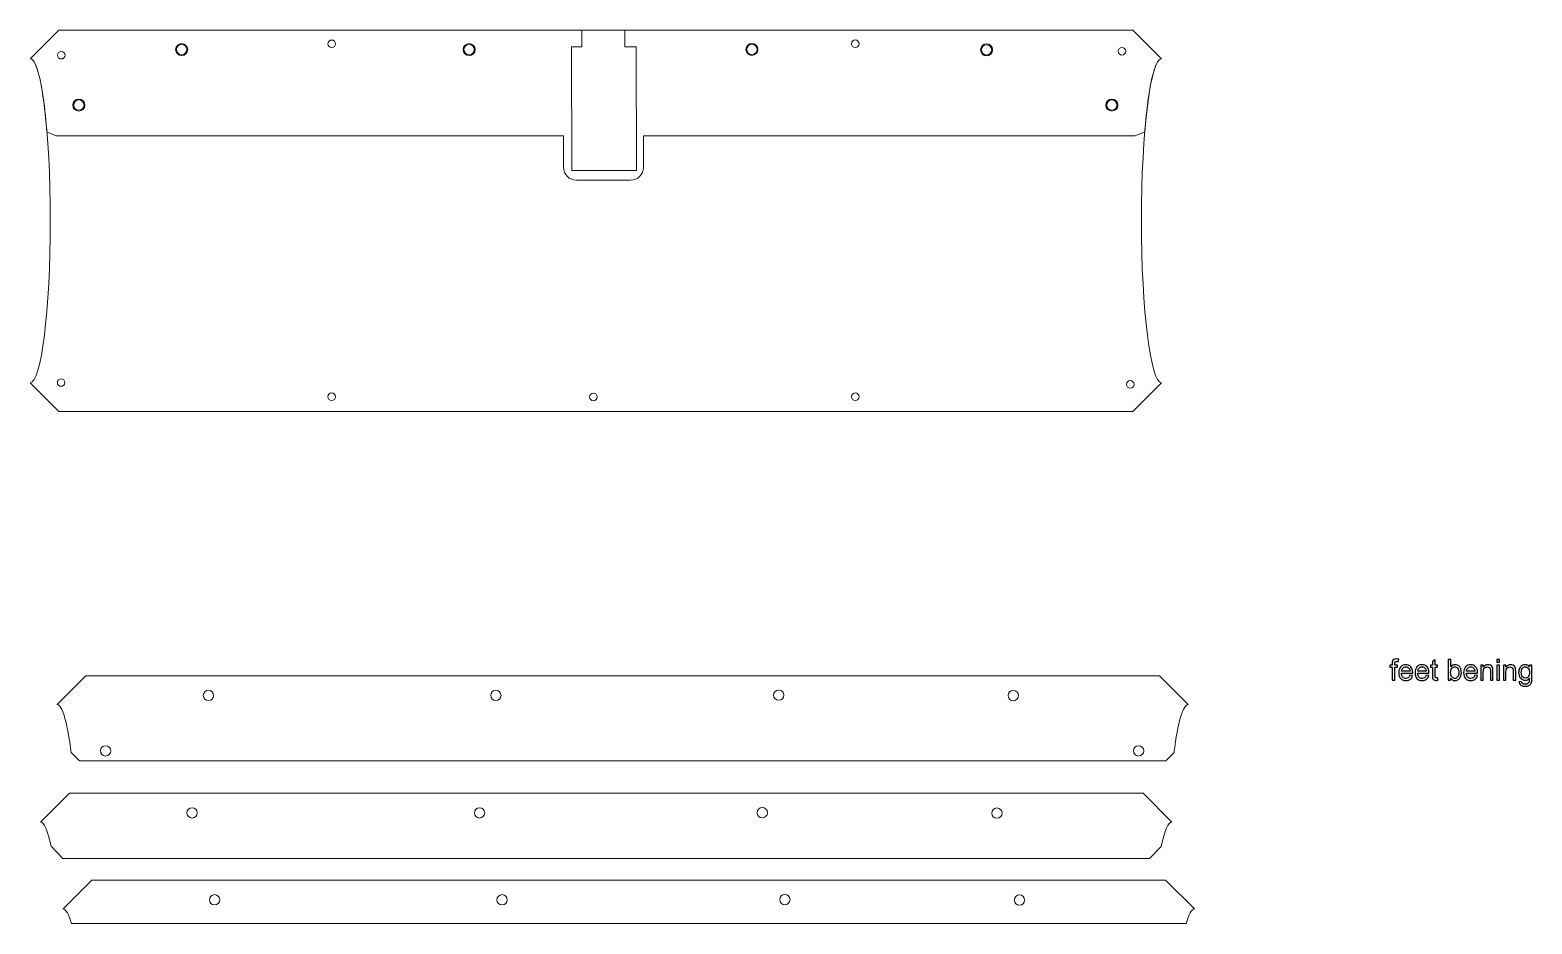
# Model space of a CAD drawing. Header units: millimetres. Extents: x -919 to 580, y -684 to 404.
# Drawn here: x 144 to 580.2, y -684.2 to -424.5 of the extents above; entities that cross this region are included whole.
import ezdxf

# ---------------------------------------------------------------- set-up
doc = ezdxf.new("R2010")
doc.units = ezdxf.units.MM
doc.header["$MEASUREMENT"] = 0
doc.layers.add('Layer 1', color=7, linetype='Continuous')

msp = doc.modelspace()

# ---------------------------------------------------------------- linework, layer by layer
at = {"layer": 'Layer 1', "color": 250, "lineweight": 20}
for centre in [(383.6623, -428.5137), (153.0915, -431.8343), (231.6267, -428.534), (461.1128, -430.6881), (153.0574, -526.9273), (463.5275, -527.4588), (231.6104, -531.0456), (307.6211, -531.0982), (383.6546, -531.0392)]:
    msp.add_ellipse(centre, major_axis=(0, 1.1), ratio=1, dxfattribs=at)
for points, knots in [([(144.0595, -432.874), (144.0595, -432.874), (152.4043, -424.5291), (152.4043, -424.5291), (152.4043, -424.5291), (316.7489, -424.5291), (316.7489, -424.5291), (316.7489, -424.5291), (464.2274, -424.5291), (464.2274, -424.5291), (464.2274, -424.5291), (472.5722, -432.874), (472.5722, -432.874)], [0, 0, 0, 0, 0.25, 0.25, 0.25, 0.5, 0.5, 0.5, 0.75, 0.75, 0.75, 1, 1, 1, 1]), ([(144.0596, -432.874), (144.0596, -432.874), (152.4044, -424.5291), (152.4044, -424.5291), (152.4044, -424.5291), (304.2453, -424.5291), (304.2453, -424.5291), (304.2453, -424.5291), (304.249, -429.4093), (304.249, -429.4093), (304.249, -429.4093), (301.2741, -429.4075), (301.2741, -429.4075), (301.2741, -429.4075), (301.3385, -465.3416), (301.3385, -465.3416), (301.3385, -465.3416), (320.1155, -465.3416), (320.1155, -465.3416), (320.1155, -465.3416), (320.084, -429.4182), (320.084, -429.4182), (320.084, -429.4182), (316.7455, -429.4196), (316.7455, -429.4196), (316.7455, -429.4196), (316.749, -424.5291), (316.749, -424.5291), (316.749, -424.5291), (464.2275, -424.5291), (464.2275, -424.5291), (464.2275, -424.5291), (472.5723, -432.874), (472.5723, -432.874)], [0, 0, 0, 0, 0.09090909, 0.09090909, 0.09090909, 0.18181818, 0.18181818, 0.18181818, 0.27272727, 0.27272727, 0.27272727, 0.36363636, 0.36363636, 0.36363636, 0.45454545, 0.45454545, 0.45454545, 0.54545455, 0.54545455, 0.54545455, 0.63636364, 0.63636364, 0.63636364, 0.72727273, 0.72727273, 0.72727273, 0.81818182, 0.81818182, 0.81818182, 0.90909091, 0.90909091, 0.90909091, 1, 1, 1, 1]), ([(188.0557, -428.7213), (188.8841, -428.7213), (189.5557, -429.3929), (189.5557, -430.2213), (189.5557, -431.0497), (188.8841, -431.7213), (188.0557, -431.7213), (187.2273, -431.7213), (186.5557, -431.0497), (186.5557, -430.2213), (186.5557, -429.3929), (187.2273, -428.7213), (188.0557, -428.7213)], [0, 0, 0, 0, 0.25, 0.25, 0.25, 0.5, 0.5, 0.5, 0.75, 0.75, 0.75, 1, 1, 1, 1]), ([(271.5356, -428.7216), (272.364, -428.7216), (273.0356, -429.3932), (273.0356, -430.2216), (273.0356, -431.05), (272.364, -431.7216), (271.5356, -431.7216), (270.7072, -431.7216), (270.0356, -431.05), (270.0356, -430.2216), (270.0356, -429.3932), (270.7072, -428.7216), (271.5356, -428.7216)], [0, 0, 0, 0, 0.25, 0.25, 0.25, 0.5, 0.5, 0.5, 0.75, 0.75, 0.75, 1, 1, 1, 1]), ([(353.6562, -428.6555), (354.4846, -428.6555), (355.1562, -429.3271), (355.1562, -430.1555), (355.1562, -430.9839), (354.4846, -431.6555), (353.6562, -431.6555), (352.8278, -431.6555), (352.1562, -430.9839), (352.1562, -430.1555), (352.1562, -429.3271), (352.8278, -428.6555), (353.6562, -428.6555)], [0, 0, 0, 0, 0.25, 0.25, 0.25, 0.5, 0.5, 0.5, 0.75, 0.75, 0.75, 1, 1, 1, 1]), ([(421.7869, -428.7881), (422.6153, -428.7881), (423.2869, -429.4597), (423.2869, -430.2881), (423.2869, -431.1165), (422.6153, -431.7881), (421.7869, -431.7881), (420.9585, -431.7881), (420.2869, -431.1165), (420.2869, -430.2881), (420.2869, -429.4597), (420.9585, -428.7881), (421.7869, -428.7881)], [0, 0, 0, 0, 0.25, 0.25, 0.25, 0.5, 0.5, 0.5, 0.75, 0.75, 0.75, 1, 1, 1, 1]), ([(144.0277, -432.8496), (147.2717, -432.8746), (149.8999, -453.9439), (149.8999, -479.9255), (149.8999, -505.9248), (147.2683, -527.0014), (144.022, -527.0014)], [0, 0, 0, 0, 0.5, 0.5, 0.5, 1, 1, 1, 1]), ([(472.6293, -432.8496), (469.3853, -432.8746), (466.7571, -453.9439), (466.7571, -479.9255), (466.7571, -505.9248), (469.3887, -527.0014), (472.635, -527.0014)], [0, 0, 0, 0, 0.5, 0.5, 0.5, 1, 1, 1, 1]), ([(158.1964, -444.8288), (159.0248, -444.8288), (159.6964, -445.5004), (159.6964, -446.3288), (159.6964, -447.1572), (159.0248, -447.8288), (158.1964, -447.8288), (157.368, -447.8288), (156.6964, -447.1572), (156.6964, -446.3288), (156.6964, -445.5004), (157.368, -444.8288), (158.1964, -444.8288)], [0, 0, 0, 0, 0.25, 0.25, 0.25, 0.5, 0.5, 0.5, 0.75, 0.75, 0.75, 1, 1, 1, 1]), ([(458.1675, -444.8285), (458.9959, -444.8285), (459.6675, -445.5001), (459.6675, -446.3285), (459.6675, -447.1569), (458.9959, -447.8285), (458.1675, -447.8285), (457.3391, -447.8285), (456.6675, -447.1569), (456.6675, -446.3285), (456.6675, -445.5001), (457.3391, -444.8285), (458.1675, -444.8285)], [0, 0, 0, 0, 0.25, 0.25, 0.25, 0.5, 0.5, 0.5, 0.75, 0.75, 0.75, 1, 1, 1, 1]), ([(298.9724, -455.2884), (298.9724, -455.2884), (151.6522, -455.2689), (151.6522, -455.2689), (151.6522, -455.2689), (148.9371, -454.0988), (148.9371, -454.0988)], [0, 0, 0, 0, 0.5, 0.5, 0.5, 1, 1, 1, 1]), ([(322.1235, -455.2726), (322.1235, -455.2726), (322.1235, -464.4278), (322.1235, -464.4278), (322.1235, -466.4757), (320.4476, -468.1515), (318.3997, -468.1515), (318.3997, -468.1515), (302.6962, -468.1515), (302.6962, -468.1515), (300.6483, -468.1515), (298.9724, -466.4758), (298.9724, -464.4278), (298.9724, -464.4278), (298.9724, -455.2726), (298.9724, -455.2726)], [0, 0, 0, 0, 0.2, 0.2, 0.2, 0.4, 0.4, 0.4, 0.6, 0.6, 0.6, 0.8, 0.8, 0.8, 1, 1, 1, 1]), ([(467.7204, -454.0911), (467.7204, -454.0911), (464.959, -455.302), (464.959, -455.302), (464.959, -455.302), (322.1235, -455.2726), (322.1235, -455.2726)], [0, 0, 0, 0, 0.5, 0.5, 0.5, 1, 1, 1, 1]), ([(472.5723, -527.0014), (472.5723, -527.0014), (464.2275, -535.3463), (464.2275, -535.3463), (464.2275, -535.3463), (152.4044, -535.3463), (152.4044, -535.3463), (152.4044, -535.3463), (144.0596, -527.0014), (144.0596, -527.0014)], [0, 0, 0, 0, 0.33333333, 0.33333333, 0.33333333, 0.66666667, 0.66666667, 0.66666667, 1, 1, 1, 1]), ([(480.3672, -620.459), (480.3672, -620.459), (472.0224, -612.1141), (472.0224, -612.1141), (472.0224, -612.1141), (307.6778, -612.1141), (307.6778, -612.1141), (307.6778, -612.1141), (160.1993, -612.1141), (160.1993, -612.1141), (160.1993, -612.1141), (151.8545, -620.459), (151.8545, -620.459)], [0, 0, 0, 0, 0.25, 0.25, 0.25, 0.5, 0.5, 0.5, 0.75, 0.75, 0.75, 1, 1, 1, 1]), ([(195.8256, -616.3063), (196.654, -616.3063), (197.3256, -616.9779), (197.3256, -617.8063), (197.3256, -618.6347), (196.654, -619.3063), (195.8256, -619.3063), (194.9972, -619.3063), (194.3256, -618.6347), (194.3256, -617.8063), (194.3256, -616.9779), (194.9972, -616.3063), (195.8256, -616.3063)], [0, 0, 0, 0, 0.25, 0.25, 0.25, 0.5, 0.5, 0.5, 0.75, 0.75, 0.75, 1, 1, 1, 1]), ([(279.3055, -616.3066), (280.1339, -616.3066), (280.8055, -616.9782), (280.8055, -617.8066), (280.8055, -618.635), (280.1339, -619.3066), (279.3055, -619.3066), (278.4771, -619.3066), (277.8055, -618.635), (277.8055, -617.8066), (277.8055, -616.9782), (278.4771, -616.3066), (279.3055, -616.3066)], [0, 0, 0, 0, 0.25, 0.25, 0.25, 0.5, 0.5, 0.5, 0.75, 0.75, 0.75, 1, 1, 1, 1]), ([(361.4261, -616.2405), (362.2545, -616.2405), (362.9261, -616.9121), (362.9261, -617.7405), (362.9261, -618.5689), (362.2545, -619.2405), (361.4261, -619.2405), (360.5977, -619.2405), (359.9261, -618.5689), (359.9261, -617.7405), (359.9261, -616.9121), (360.5977, -616.2405), (361.4261, -616.2405)], [0, 0, 0, 0, 0.25, 0.25, 0.25, 0.5, 0.5, 0.5, 0.75, 0.75, 0.75, 1, 1, 1, 1]), ([(429.5568, -616.3731), (430.3852, -616.3731), (431.0568, -617.0447), (431.0568, -617.8731), (431.0568, -618.7015), (430.3852, -619.3731), (429.5568, -619.3731), (428.7284, -619.3731), (428.0568, -618.7015), (428.0568, -617.8731), (428.0568, -617.0447), (428.7284, -616.3731), (429.5568, -616.3731)], [0, 0, 0, 0, 0.25, 0.25, 0.25, 0.5, 0.5, 0.5, 0.75, 0.75, 0.75, 1, 1, 1, 1]), ([(465.9374, -632.4135), (466.7658, -632.4135), (467.4374, -633.0851), (467.4374, -633.9135), (467.4374, -634.7419), (466.7658, -635.4135), (465.9374, -635.4135), (465.109, -635.4135), (464.4374, -634.7419), (464.4374, -633.9135), (464.4374, -633.0851), (465.109, -632.4135), (465.9374, -632.4135)], [0, 0, 0, 0, 0.25, 0.25, 0.25, 0.5, 0.5, 0.5, 0.75, 0.75, 0.75, 1, 1, 1, 1]), ([(155.9716, -634.4118), (155.9716, -634.4118), (158.3472, -636.8572), (158.3472, -636.8572), (158.3472, -636.8572), (473.8494, -636.8572), (473.8494, -636.8572), (473.8494, -636.8572), (476.225, -634.4118), (476.225, -634.4118)], [0, 0, 0, 0, 0.33333333, 0.33333333, 0.33333333, 0.66666667, 0.66666667, 0.66666667, 1, 1, 1, 1]), ([(165.9663, -632.4138), (166.7947, -632.4138), (167.4663, -633.0854), (167.4663, -633.9138), (167.4663, -634.7422), (166.7947, -635.4138), (165.9663, -635.4138), (165.1379, -635.4138), (164.4663, -634.7422), (164.4663, -633.9138), (164.4663, -633.0854), (165.1379, -632.4138), (165.9663, -632.4138)], [0, 0, 0, 0, 0.25, 0.25, 0.25, 0.5, 0.5, 0.5, 0.75, 0.75, 0.75, 1, 1, 1, 1]), ([(475.6047, -654.5903), (475.6047, -654.5903), (467.2599, -646.2454), (467.2599, -646.2454), (467.2599, -646.2454), (302.9153, -646.2454), (302.9153, -646.2454), (302.9153, -646.2454), (155.4368, -646.2454), (155.4368, -646.2454), (155.4368, -646.2454), (147.092, -654.5903), (147.092, -654.5903)], [0, 0, 0, 0, 0.25, 0.25, 0.25, 0.5, 0.5, 0.5, 0.75, 0.75, 0.75, 1, 1, 1, 1]), ([(191.0631, -650.4376), (191.8915, -650.4376), (192.5631, -651.1092), (192.5631, -651.9376), (192.5631, -652.766), (191.8915, -653.4376), (191.0631, -653.4376), (190.2347, -653.4376), (189.5631, -652.766), (189.5631, -651.9376), (189.5631, -651.1092), (190.2347, -650.4376), (191.0631, -650.4376)], [0, 0, 0, 0, 0.25, 0.25, 0.25, 0.5, 0.5, 0.5, 0.75, 0.75, 0.75, 1, 1, 1, 1]), ([(274.543, -650.4379), (275.3714, -650.4379), (276.043, -651.1095), (276.043, -651.9379), (276.043, -652.7663), (275.3714, -653.4379), (274.543, -653.4379), (273.7146, -653.4379), (273.043, -652.7663), (273.043, -651.9379), (273.043, -651.1095), (273.7146, -650.4379), (274.543, -650.4379)], [0, 0, 0, 0, 0.25, 0.25, 0.25, 0.5, 0.5, 0.5, 0.75, 0.75, 0.75, 1, 1, 1, 1]), ([(356.6636, -650.3718), (357.492, -650.3718), (358.1636, -651.0434), (358.1636, -651.8718), (358.1636, -652.7002), (357.492, -653.3718), (356.6636, -653.3718), (355.8352, -653.3718), (355.1636, -652.7002), (355.1636, -651.8718), (355.1636, -651.0434), (355.8352, -650.3718), (356.6636, -650.3718)], [0, 0, 0, 0, 0.25, 0.25, 0.25, 0.5, 0.5, 0.5, 0.75, 0.75, 0.75, 1, 1, 1, 1]), ([(424.7943, -650.5044), (425.6227, -650.5044), (426.2943, -651.176), (426.2943, -652.0044), (426.2943, -652.8328), (425.6227, -653.5044), (424.7943, -653.5044), (423.9659, -653.5044), (423.2943, -652.8328), (423.2943, -652.0044), (423.2943, -651.176), (423.9659, -650.5044), (424.7943, -650.5044)], [0, 0, 0, 0, 0.25, 0.25, 0.25, 0.5, 0.5, 0.5, 0.75, 0.75, 0.75, 1, 1, 1, 1]), ([(150.1224, -661.6035), (150.1224, -661.6035), (153.5847, -665.1676), (153.5847, -665.1676), (153.5847, -665.1676), (469.0869, -665.1676), (469.0869, -665.1676), (469.0869, -665.1676), (472.5404, -661.6545), (472.5404, -661.6545)], [0, 0, 0, 0, 0.33333333, 0.33333333, 0.33333333, 0.66666667, 0.66666667, 0.66666667, 1, 1, 1, 1]), ([(153.6183, -679.8409), (153.6183, -679.8409), (161.9631, -671.496), (161.9631, -671.496), (161.9631, -671.496), (326.3077, -671.496), (326.3077, -671.496), (326.3077, -671.496), (473.7862, -671.496), (473.7862, -671.496), (473.7862, -671.496), (482.131, -679.8409), (482.131, -679.8409)], [0, 0, 0, 0, 0.25, 0.25, 0.25, 0.5, 0.5, 0.5, 0.75, 0.75, 0.75, 1, 1, 1, 1]), ([(197.6145, -675.6882), (198.4429, -675.6882), (199.1145, -676.3598), (199.1145, -677.1882), (199.1145, -678.0166), (198.4429, -678.6882), (197.6145, -678.6882), (196.7861, -678.6882), (196.1145, -678.0166), (196.1145, -677.1882), (196.1145, -676.3598), (196.7861, -675.6882), (197.6145, -675.6882)], [0, 0, 0, 0, 0.25, 0.25, 0.25, 0.5, 0.5, 0.5, 0.75, 0.75, 0.75, 1, 1, 1, 1]), ([(281.0944, -675.6885), (281.9228, -675.6885), (282.5944, -676.3601), (282.5944, -677.1885), (282.5944, -678.0169), (281.9228, -678.6885), (281.0944, -678.6885), (280.266, -678.6885), (279.5944, -678.0169), (279.5944, -677.1885), (279.5944, -676.3601), (280.266, -675.6885), (281.0944, -675.6885)], [0, 0, 0, 0, 0.25, 0.25, 0.25, 0.5, 0.5, 0.5, 0.75, 0.75, 0.75, 1, 1, 1, 1]), ([(363.215, -675.6224), (364.0434, -675.6224), (364.715, -676.294), (364.715, -677.1224), (364.715, -677.9508), (364.0434, -678.6224), (363.215, -678.6224), (362.3866, -678.6224), (361.715, -677.9508), (361.715, -677.1224), (361.715, -676.294), (362.3866, -675.6224), (363.215, -675.6224)], [0, 0, 0, 0, 0.25, 0.25, 0.25, 0.5, 0.5, 0.5, 0.75, 0.75, 0.75, 1, 1, 1, 1]), ([(431.3457, -675.755), (432.1741, -675.755), (432.8457, -676.4266), (432.8457, -677.255), (432.8457, -678.0834), (432.1741, -678.755), (431.3457, -678.755), (430.5173, -678.755), (429.8457, -678.0834), (429.8457, -677.255), (429.8457, -676.4266), (430.5173, -675.755), (431.3457, -675.755)], [0, 0, 0, 0, 0.25, 0.25, 0.25, 0.5, 0.5, 0.5, 0.75, 0.75, 0.75, 1, 1, 1, 1]), ([(479.7442, -684.0865), (479.7442, -684.0865), (475.5639, -684.1053), (475.5639, -684.1053), (475.5639, -684.1053), (163.7904, -684.1096), (163.7904, -684.1096), (163.7904, -684.1096), (156.0325, -684.1074), (156.0325, -684.1074)], [0, 0, 0, 0, 0.33333333, 0.33333333, 0.33333333, 0.66666667, 0.66666667, 0.66666667, 1, 1, 1, 1])]:
    msp.add_open_spline(points, degree=3, knots=knots, dxfattribs=at)
at = {"layer": 'Layer 1', "color": 250, "lineweight": 9}
for points in [[(188.0558, -428.4713), (187.0892, -428.4713), (186.3057, -429.2548), (186.3057, -430.2213), (186.3057, -431.1878), (187.0892, -431.9713), (188.0558, -431.9713), (189.0223, -431.9713), (189.8058, -431.1878), (189.8058, -430.2213), (189.8058, -429.2548), (189.0223, -428.4713), (188.0558, -428.4713)], [(271.5357, -428.4716), (270.5691, -428.4716), (269.7856, -429.2551), (269.7856, -430.2216), (269.7856, -431.1881), (270.5691, -431.9716), (271.5357, -431.9716), (272.5022, -431.9716), (273.2857, -431.1881), (273.2857, -430.2216), (273.2857, -429.2551), (272.5022, -428.4716), (271.5357, -428.4716)], [(353.6563, -428.4055), (352.6897, -428.4055), (351.9062, -429.189), (351.9062, -430.1555), (351.9062, -431.122), (352.6897, -431.9055), (353.6563, -431.9055), (354.6228, -431.9055), (355.4063, -431.122), (355.4063, -430.1555), (355.4063, -429.189), (354.6228, -428.4055), (353.6563, -428.4055)], [(421.787, -428.5381), (420.8204, -428.5381), (420.0369, -429.3216), (420.0369, -430.2881), (420.0369, -431.2546), (420.8204, -432.0381), (421.787, -432.0381), (422.7535, -432.0381), (423.537, -431.2546), (423.537, -430.2881), (423.537, -429.3216), (422.7535, -428.5381), (421.787, -428.5381)], [(158.1965, -444.5788), (157.2299, -444.5788), (156.4464, -445.3623), (156.4464, -446.3288), (156.4464, -447.2953), (157.2299, -448.0788), (158.1965, -448.0788), (159.163, -448.0788), (159.9465, -447.2953), (159.9465, -446.3288), (159.9465, -445.3623), (159.163, -444.5788), (158.1965, -444.5788)], [(458.1676, -444.5785), (457.201, -444.5785), (456.4175, -445.362), (456.4175, -446.3285), (456.4175, -447.295), (457.201, -448.0785), (458.1676, -448.0785), (459.1341, -448.0785), (459.9176, -447.295), (459.9176, -446.3285), (459.9176, -445.362), (459.1341, -444.5785), (458.1676, -444.5785)]]:
    msp.add_open_spline(points, degree=3, knots=[0, 0, 0, 0, 0.25, 0.25, 0.25, 0.5, 0.5, 0.5, 0.75, 0.75, 0.75, 1, 1, 1, 1], dxfattribs=at)
at = {"layer": 'Layer 1', "color": 250, "lineweight": 20}
for points in [[(144.0276, -432.8496), (146.0115, -432.8649), (147.8607, -440.8946), (148.9446, -454.2022)], [(472.6292, -432.8496), (470.6449, -432.8649), (468.7953, -440.8985), (467.7114, -454.2113)], [(151.7975, -620.4346), (153.377, -620.4468), (154.8894, -625.5496), (155.9937, -634.5929)], [(480.3991, -620.4346), (478.8233, -620.4468), (477.3142, -625.5259), (476.2103, -634.532)], [(147.035, -654.5659), (148.1322, -654.5744), (149.2071, -657.0422), (150.1383, -661.6901)], [(475.6366, -654.5659), (474.5355, -654.5744), (473.4566, -657.0605), (472.5232, -661.7409)], [(153.5864, -679.8165), (154.4404, -679.8231), (155.2841, -681.3202), (156.0585, -684.2036)], [(482.188, -679.8165), (481.3354, -679.8231), (480.4933, -681.3151), (479.7198, -684.1892)]]:
    msp.add_open_spline(points, degree=3, dxfattribs=at)
at = {"layer": 'Layer 1', "color": 250}
for points, knots in [([(539.5759, -613.3941), (539.5759, -613.3941), (539.5759, -609.5756), (539.5759, -609.5756), (539.5759, -609.5756), (538.9155, -609.5756), (538.9155, -609.5756), (538.9155, -609.5756), (538.9155, -608.9999), (538.9155, -608.9999), (538.9155, -608.9999), (539.5759, -608.9999), (539.5759, -608.9999), (539.5759, -608.9999), (539.5759, -608.5342), (539.5759, -608.5342), (539.5759, -608.2393), (539.6013, -608.0206), (539.6535, -607.878), (539.7255, -607.6861), (539.8497, -607.5295), (540.0303, -607.4096), (540.2095, -607.2896), (540.4621, -607.2303), (540.7866, -607.2303), (540.9969, -607.2303), (541.2283, -607.2557), (541.4823, -607.3051), (541.4823, -607.3051), (541.3708, -607.9571), (541.3708, -607.9571), (541.2156, -607.9303), (541.0703, -607.9161), (540.932, -607.9161), (540.7062, -607.9161), (540.5468, -607.9641), (540.4522, -608.0601), (540.3591, -608.156), (540.3125, -608.3352), (540.3125, -608.5977), (540.3125, -608.5977), (540.3125, -608.9999), (540.3125, -608.9999), (540.3125, -608.9999), (541.1676, -608.9999), (541.1676, -608.9999), (541.1676, -608.9999), (541.1676, -609.5756), (541.1676, -609.5756), (541.1676, -609.5756), (540.321, -609.5756), (540.321, -609.5756), (540.321, -609.5756), (540.321, -613.3941), (540.321, -613.3941), (540.321, -613.3941), (539.5759, -613.3941), (539.5759, -613.3941)], [0, 0, 0, 0, 0.05263158, 0.05263158, 0.05263158, 0.10526316, 0.10526316, 0.10526316, 0.15789474, 0.15789474, 0.15789474, 0.21052632, 0.21052632, 0.21052632, 0.26315789, 0.26315789, 0.26315789, 0.31578947, 0.31578947, 0.31578947, 0.36842105, 0.36842105, 0.36842105, 0.42105263, 0.42105263, 0.42105263, 0.47368421, 0.47368421, 0.47368421, 0.52631579, 0.52631579, 0.52631579, 0.57894737, 0.57894737, 0.57894737, 0.63157895, 0.63157895, 0.63157895, 0.68421053, 0.68421053, 0.68421053, 0.73684211, 0.73684211, 0.73684211, 0.78947368, 0.78947368, 0.78947368, 0.84210526, 0.84210526, 0.84210526, 0.89473684, 0.89473684, 0.89473684, 0.94736842, 0.94736842, 0.94736842, 1, 1, 1, 1]), ([(544.7476, -611.9717), (544.7476, -611.9717), (545.5181, -612.0733), (545.5181, -612.0733), (545.3981, -612.5206), (545.1738, -612.8692), (544.8464, -613.1161), (544.519, -613.3631), (544.1013, -613.4872), (543.5919, -613.4872), (542.9513, -613.4872), (542.4433, -613.2897), (542.0679, -612.8946), (541.6925, -612.5009), (541.5049, -611.9463), (541.5049, -611.2337), (541.5049, -610.4971), (541.694, -609.9242), (542.0735, -609.5178), (542.4531, -609.1099), (542.9456, -608.9067), (543.551, -608.9067), (544.1366, -608.9067), (544.615, -609.1057), (544.9861, -609.5051), (545.3572, -609.9044), (545.5435, -610.466), (545.5435, -611.1899), (545.5435, -611.2337), (545.5421, -611.3), (545.5393, -611.3875), (545.5393, -611.3875), (542.2669, -611.3875), (542.2669, -611.3875), (542.2951, -611.8687), (542.4306, -612.2384), (542.6761, -612.4938), (542.9202, -612.7492), (543.2264, -612.8776), (543.5919, -612.8776), (543.8643, -612.8776), (544.0971, -612.8057), (544.289, -612.6617), (544.4823, -612.5178), (544.6347, -612.2878), (544.7476, -611.9717)], [0, 0, 0, 0, 0.06666667, 0.06666667, 0.06666667, 0.13333333, 0.13333333, 0.13333333, 0.2, 0.2, 0.2, 0.26666667, 0.26666667, 0.26666667, 0.33333333, 0.33333333, 0.33333333, 0.4, 0.4, 0.4, 0.46666667, 0.46666667, 0.46666667, 0.53333333, 0.53333333, 0.53333333, 0.6, 0.6, 0.6, 0.66666667, 0.66666667, 0.66666667, 0.73333333, 0.73333333, 0.73333333, 0.8, 0.8, 0.8, 0.86666667, 0.86666667, 0.86666667, 0.93333333, 0.93333333, 0.93333333, 1, 1, 1, 1]), ([(542.3092, -610.7779), (542.3092, -610.7779), (544.7561, -610.7779), (544.7561, -610.7779), (544.7236, -610.4082), (544.6291, -610.1316), (544.4753, -609.9467), (544.2396, -609.6603), (543.932, -609.5164), (543.5552, -609.5164), (543.2137, -609.5164), (542.9273, -609.6307), (542.6944, -609.8593), (542.463, -610.0879), (542.3346, -610.3941), (542.3092, -610.7779)], [0, 0, 0, 0, 0.2, 0.2, 0.2, 0.4, 0.4, 0.4, 0.6, 0.6, 0.6, 0.8, 0.8, 0.8, 1, 1, 1, 1]), ([(549.4565, -611.9717), (549.4565, -611.9717), (550.227, -612.0733), (550.227, -612.0733), (550.107, -612.5206), (549.8827, -612.8692), (549.5553, -613.1161), (549.2279, -613.3631), (548.8102, -613.4872), (548.3008, -613.4872), (547.6602, -613.4872), (547.1522, -613.2897), (546.7768, -612.8946), (546.4014, -612.5009), (546.2138, -611.9463), (546.2138, -611.2337), (546.2138, -610.4971), (546.4029, -609.9242), (546.7824, -609.5178), (547.162, -609.1099), (547.6545, -608.9067), (548.2599, -608.9067), (548.8455, -608.9067), (549.3239, -609.1057), (549.695, -609.5051), (550.0661, -609.9044), (550.2524, -610.466), (550.2524, -611.1899), (550.2524, -611.2337), (550.251, -611.3), (550.2482, -611.3875), (550.2482, -611.3875), (546.9758, -611.3875), (546.9758, -611.3875), (547.004, -611.8687), (547.1395, -612.2384), (547.385, -612.4938), (547.6291, -612.7492), (547.9353, -612.8776), (548.3008, -612.8776), (548.5732, -612.8776), (548.806, -612.8057), (548.9979, -612.6617), (549.1912, -612.5178), (549.3436, -612.2878), (549.4565, -611.9717)], [0, 0, 0, 0, 0.06666667, 0.06666667, 0.06666667, 0.13333333, 0.13333333, 0.13333333, 0.2, 0.2, 0.2, 0.26666667, 0.26666667, 0.26666667, 0.33333333, 0.33333333, 0.33333333, 0.4, 0.4, 0.4, 0.46666667, 0.46666667, 0.46666667, 0.53333333, 0.53333333, 0.53333333, 0.6, 0.6, 0.6, 0.66666667, 0.66666667, 0.66666667, 0.73333333, 0.73333333, 0.73333333, 0.8, 0.8, 0.8, 0.86666667, 0.86666667, 0.86666667, 0.93333333, 0.93333333, 0.93333333, 1, 1, 1, 1]), ([(547.0181, -610.7779), (547.0181, -610.7779), (549.465, -610.7779), (549.465, -610.7779), (549.4325, -610.4082), (549.338, -610.1316), (549.1842, -609.9467), (548.9485, -609.6603), (548.6409, -609.5164), (548.2641, -609.5164), (547.9226, -609.5164), (547.6362, -609.6307), (547.4033, -609.8593), (547.1719, -610.0879), (547.0435, -610.3941), (547.0181, -610.7779)], [0, 0, 0, 0, 0.2, 0.2, 0.2, 0.4, 0.4, 0.4, 0.6, 0.6, 0.6, 0.8, 0.8, 0.8, 1, 1, 1, 1]), ([(552.7853, -612.7295), (552.7853, -612.7295), (552.8869, -613.387), (552.8869, -613.387), (552.6781, -613.4308), (552.4904, -613.4534), (552.3267, -613.4534), (552.0572, -613.4534), (551.8484, -613.411), (551.6988, -613.325), (551.5506, -613.2389), (551.4462, -613.1274), (551.3855, -612.9877), (551.3248, -612.848), (551.2952, -612.5545), (551.2952, -612.1072), (551.2952, -612.1072), (551.2952, -609.5756), (551.2952, -609.5756), (551.2952, -609.5756), (550.7449, -609.5756), (550.7449, -609.5756), (550.7449, -609.5756), (550.7449, -608.9999), (550.7449, -608.9999), (550.7449, -608.9999), (551.2952, -608.9999), (551.2952, -608.9999), (551.2952, -608.9999), (551.2952, -607.9133), (551.2952, -607.9133), (551.2952, -607.9133), (552.0403, -607.466), (552.0403, -607.466), (552.0403, -607.466), (552.0403, -608.9999), (552.0403, -608.9999), (552.0403, -608.9999), (552.7853, -608.9999), (552.7853, -608.9999), (552.7853, -608.9999), (552.7853, -609.5756), (552.7853, -609.5756), (552.7853, -609.5756), (552.0403, -609.5756), (552.0403, -609.5756), (552.0403, -609.5756), (552.0403, -612.1495), (552.0403, -612.1495), (552.0403, -612.3626), (552.053, -612.4995), (552.0798, -612.5601), (552.1052, -612.6208), (552.1475, -612.6688), (552.2068, -612.7055), (552.2661, -612.7408), (552.3507, -612.7591), (552.4608, -612.7591), (552.5426, -612.7591), (552.6513, -612.7492), (552.7853, -612.7295)], [0, 0, 0, 0, 0.05, 0.05, 0.05, 0.1, 0.1, 0.1, 0.15, 0.15, 0.15, 0.2, 0.2, 0.2, 0.25, 0.25, 0.25, 0.3, 0.3, 0.3, 0.35, 0.35, 0.35, 0.4, 0.4, 0.4, 0.45, 0.45, 0.45, 0.5, 0.5, 0.5, 0.55, 0.55, 0.55, 0.6, 0.6, 0.6, 0.65, 0.65, 0.65, 0.7, 0.7, 0.7, 0.75, 0.75, 0.75, 0.8, 0.8, 0.8, 0.85, 0.85, 0.85, 0.9, 0.9, 0.9, 0.95, 0.95, 0.95, 1, 1, 1, 1]), ([(556.5586, -613.3941), (556.5586, -613.3941), (555.8643, -613.3941), (555.8643, -613.3941), (555.8643, -613.3941), (555.8643, -607.3319), (555.8643, -607.3319), (555.8643, -607.3319), (556.6094, -607.3319), (556.6094, -607.3319), (556.6094, -607.3319), (556.6094, -609.4952), (556.6094, -609.4952), (556.9241, -609.1029), (557.3248, -608.9067), (557.8131, -608.9067), (558.0826, -608.9067), (558.3394, -608.9604), (558.5807, -609.069), (558.822, -609.1777), (559.0196, -609.3315), (559.1762, -609.5276), (559.3314, -609.7252), (559.4542, -609.9623), (559.5417, -610.2403), (559.6306, -610.5168), (559.6744, -610.8146), (559.6744, -611.1307), (559.6744, -611.8814), (559.4881, -612.4628), (559.117, -612.872), (558.7444, -613.2826), (558.2985, -613.4872), (557.7778, -613.4872), (557.2599, -613.4872), (556.8535, -613.2713), (556.5586, -612.8409), (556.5586, -612.8409), (556.5586, -613.3941), (556.5586, -613.3941)], [0, 0, 0, 0, 0.07692308, 0.07692308, 0.07692308, 0.15384615, 0.15384615, 0.15384615, 0.23076923, 0.23076923, 0.23076923, 0.30769231, 0.30769231, 0.30769231, 0.38461538, 0.38461538, 0.38461538, 0.46153846, 0.46153846, 0.46153846, 0.53846154, 0.53846154, 0.53846154, 0.61538462, 0.61538462, 0.61538462, 0.69230769, 0.69230769, 0.69230769, 0.76923077, 0.76923077, 0.76923077, 0.84615385, 0.84615385, 0.84615385, 0.92307692, 0.92307692, 0.92307692, 1, 1, 1, 1]), ([(556.5501, -611.1645), (556.5501, -611.6895), (556.6221, -612.0691), (556.7646, -612.3033), (556.9989, -612.6857), (557.315, -612.8776), (557.7143, -612.8776), (558.0403, -612.8776), (558.3211, -612.7365), (558.5567, -612.4543), (558.7938, -612.1721), (558.9123, -611.7516), (558.9123, -611.1928), (558.9123, -610.6198), (558.7995, -610.1979), (558.5723, -609.9256), (558.3451, -609.6532), (558.0699, -609.5164), (557.7482, -609.5164), (557.4222, -609.5164), (557.1414, -609.6575), (556.9057, -609.9397), (556.6687, -610.2219), (556.5501, -610.6297), (556.5501, -611.1645)], [0, 0, 0, 0, 0.125, 0.125, 0.125, 0.25, 0.25, 0.25, 0.375, 0.375, 0.375, 0.5, 0.5, 0.5, 0.625, 0.625, 0.625, 0.75, 0.75, 0.75, 0.875, 0.875, 0.875, 1, 1, 1, 1]), ([(563.5789, -611.9717), (563.5789, -611.9717), (564.3494, -612.0733), (564.3494, -612.0733), (564.2294, -612.5206), (564.0051, -612.8692), (563.6777, -613.1161), (563.3503, -613.3631), (562.9326, -613.4872), (562.4232, -613.4872), (561.7826, -613.4872), (561.2746, -613.2897), (560.8992, -612.8946), (560.5238, -612.5009), (560.3362, -611.9463), (560.3362, -611.2337), (560.3362, -610.4971), (560.5253, -609.9242), (560.9048, -609.5178), (561.2844, -609.1099), (561.7769, -608.9067), (562.3823, -608.9067), (562.9679, -608.9067), (563.4463, -609.1057), (563.8174, -609.5051), (564.1885, -609.9044), (564.3748, -610.466), (564.3748, -611.1899), (564.3748, -611.2337), (564.3734, -611.3), (564.3706, -611.3875), (564.3706, -611.3875), (561.0982, -611.3875), (561.0982, -611.3875), (561.1264, -611.8687), (561.2619, -612.2384), (561.5074, -612.4938), (561.7515, -612.7492), (562.0577, -612.8776), (562.4232, -612.8776), (562.6956, -612.8776), (562.9284, -612.8057), (563.1203, -612.6617), (563.3136, -612.5178), (563.466, -612.2878), (563.5789, -611.9717)], [0, 0, 0, 0, 0.06666667, 0.06666667, 0.06666667, 0.13333333, 0.13333333, 0.13333333, 0.2, 0.2, 0.2, 0.26666667, 0.26666667, 0.26666667, 0.33333333, 0.33333333, 0.33333333, 0.4, 0.4, 0.4, 0.46666667, 0.46666667, 0.46666667, 0.53333333, 0.53333333, 0.53333333, 0.6, 0.6, 0.6, 0.66666667, 0.66666667, 0.66666667, 0.73333333, 0.73333333, 0.73333333, 0.8, 0.8, 0.8, 0.86666667, 0.86666667, 0.86666667, 0.93333333, 0.93333333, 0.93333333, 1, 1, 1, 1]), ([(561.1405, -610.7779), (561.1405, -610.7779), (563.5874, -610.7779), (563.5874, -610.7779), (563.5549, -610.4082), (563.4604, -610.1316), (563.3066, -609.9467), (563.0709, -609.6603), (562.7633, -609.5164), (562.3865, -609.5164), (562.045, -609.5164), (561.7586, -609.6307), (561.5257, -609.8593), (561.2943, -610.0879), (561.1659, -610.3941), (561.1405, -610.7779)], [0, 0, 0, 0, 0.2, 0.2, 0.2, 0.4, 0.4, 0.4, 0.6, 0.6, 0.6, 0.8, 0.8, 0.8, 1, 1, 1, 1]), ([(565.2906, -613.3941), (565.2906, -613.3941), (565.2906, -608.9999), (565.2906, -608.9999), (565.2906, -608.9999), (565.9595, -608.9999), (565.9595, -608.9999), (565.9595, -608.9999), (565.9595, -609.6236), (565.9595, -609.6236), (566.2812, -609.1452), (566.7469, -608.9067), (567.3551, -608.9067), (567.6204, -608.9067), (567.8631, -608.9547), (568.0846, -609.0493), (568.3062, -609.1438), (568.4727, -609.2694), (568.5827, -609.4232), (568.6928, -609.577), (568.7704, -609.7605), (568.8142, -609.9721), (568.841, -610.1104), (568.8551, -610.3517), (568.8551, -610.696), (568.8551, -610.696), (568.8551, -613.3941), (568.8551, -613.3941), (568.8551, -613.3941), (568.11, -613.3941), (568.11, -613.3941), (568.11, -613.3941), (568.11, -610.7243), (568.11, -610.7243), (568.11, -610.4209), (568.0818, -610.1937), (568.0239, -610.0441), (567.9661, -609.8945), (567.8631, -609.7746), (567.7163, -609.6843), (567.5696, -609.5954), (567.396, -609.5502), (567.1984, -609.5502), (566.8823, -609.5502), (566.61, -609.6504), (566.38, -609.8522), (566.15, -610.0526), (566.0357, -610.435), (566.0357, -610.9966), (566.0357, -610.9966), (566.0357, -613.3941), (566.0357, -613.3941), (566.0357, -613.3941), (565.2906, -613.3941), (565.2906, -613.3941)], [0, 0, 0, 0, 0.05555556, 0.05555556, 0.05555556, 0.11111111, 0.11111111, 0.11111111, 0.16666667, 0.16666667, 0.16666667, 0.22222222, 0.22222222, 0.22222222, 0.27777778, 0.27777778, 0.27777778, 0.33333333, 0.33333333, 0.33333333, 0.38888889, 0.38888889, 0.38888889, 0.44444444, 0.44444444, 0.44444444, 0.5, 0.5, 0.5, 0.55555556, 0.55555556, 0.55555556, 0.61111111, 0.61111111, 0.61111111, 0.66666667, 0.66666667, 0.66666667, 0.72222222, 0.72222222, 0.72222222, 0.77777778, 0.77777778, 0.77777778, 0.83333333, 0.83333333, 0.83333333, 0.88888889, 0.88888889, 0.88888889, 0.94444444, 0.94444444, 0.94444444, 1, 1, 1, 1]), ([(569.9995, -608.1786), (569.9995, -608.1786), (569.9995, -607.3319), (569.9995, -607.3319), (569.9995, -607.3319), (570.7446, -607.3319), (570.7446, -607.3319), (570.7446, -607.3319), (570.7446, -608.1786), (570.7446, -608.1786), (570.7446, -608.1786), (569.9995, -608.1786), (569.9995, -608.1786)], [0, 0, 0, 0, 0.25, 0.25, 0.25, 0.5, 0.5, 0.5, 0.75, 0.75, 0.75, 1, 1, 1, 1]), ([(569.9995, -613.3941), (569.9995, -613.3941), (569.9995, -608.9999), (569.9995, -608.9999), (569.9995, -608.9999), (570.7446, -608.9999), (570.7446, -608.9999), (570.7446, -608.9999), (570.7446, -613.3941), (570.7446, -613.3941), (570.7446, -613.3941), (569.9995, -613.3941), (569.9995, -613.3941)], [0, 0, 0, 0, 0.25, 0.25, 0.25, 0.5, 0.5, 0.5, 0.75, 0.75, 0.75, 1, 1, 1, 1]), ([(571.8805, -613.3941), (571.8805, -613.3941), (571.8805, -608.9999), (571.8805, -608.9999), (571.8805, -608.9999), (572.5494, -608.9999), (572.5494, -608.9999), (572.5494, -608.9999), (572.5494, -609.6236), (572.5494, -609.6236), (572.8711, -609.1452), (573.3368, -608.9067), (573.945, -608.9067), (574.2103, -608.9067), (574.453, -608.9547), (574.6745, -609.0493), (574.8961, -609.1438), (575.0626, -609.2694), (575.1726, -609.4232), (575.2827, -609.577), (575.3603, -609.7605), (575.4041, -609.9721), (575.4309, -610.1104), (575.445, -610.3517), (575.445, -610.696), (575.445, -610.696), (575.445, -613.3941), (575.445, -613.3941), (575.445, -613.3941), (574.6999, -613.3941), (574.6999, -613.3941), (574.6999, -613.3941), (574.6999, -610.7243), (574.6999, -610.7243), (574.6999, -610.4209), (574.6717, -610.1937), (574.6138, -610.0441), (574.556, -609.8945), (574.453, -609.7746), (574.3062, -609.6843), (574.1595, -609.5954), (573.9859, -609.5502), (573.7883, -609.5502), (573.4722, -609.5502), (573.1999, -609.6504), (572.9699, -609.8522), (572.7399, -610.0526), (572.6256, -610.435), (572.6256, -610.9966), (572.6256, -610.9966), (572.6256, -613.3941), (572.6256, -613.3941), (572.6256, -613.3941), (571.8805, -613.3941), (571.8805, -613.3941)], [0, 0, 0, 0, 0.05555556, 0.05555556, 0.05555556, 0.11111111, 0.11111111, 0.11111111, 0.16666667, 0.16666667, 0.16666667, 0.22222222, 0.22222222, 0.22222222, 0.27777778, 0.27777778, 0.27777778, 0.33333333, 0.33333333, 0.33333333, 0.38888889, 0.38888889, 0.38888889, 0.44444444, 0.44444444, 0.44444444, 0.5, 0.5, 0.5, 0.55555556, 0.55555556, 0.55555556, 0.61111111, 0.61111111, 0.61111111, 0.66666667, 0.66666667, 0.66666667, 0.72222222, 0.72222222, 0.72222222, 0.77777778, 0.77777778, 0.77777778, 0.83333333, 0.83333333, 0.83333333, 0.88888889, 0.88888889, 0.88888889, 0.94444444, 0.94444444, 0.94444444, 1, 1, 1, 1]), ([(576.4525, -613.7582), (576.4525, -613.7582), (577.1722, -613.8598), (577.1722, -613.8598), (577.2018, -614.0827), (577.2865, -614.245), (577.4248, -614.348), (577.6096, -614.4849), (577.8622, -614.554), (578.1826, -614.554), (578.5269, -614.554), (578.7936, -614.4849), (578.9812, -614.348), (579.1689, -614.2111), (579.2959, -614.0178), (579.3622, -613.7709), (579.4003, -613.6199), (579.4187, -613.3024), (579.4159, -612.8184), (579.0899, -613.2022), (578.6849, -613.3941), (578.1995, -613.3941), (577.5955, -613.3941), (577.127, -613.1768), (576.7968, -612.7408), (576.4652, -612.3061), (576.3001, -611.784), (576.3001, -611.1758), (576.3001, -610.7567), (576.3763, -610.3701), (576.5273, -610.0159), (576.6783, -609.6617), (576.8984, -609.3894), (577.1863, -609.196), (577.4742, -609.0027), (577.8128, -608.9067), (578.2023, -608.9067), (578.7202, -608.9067), (579.1478, -609.1184), (579.4836, -609.5418), (579.4836, -609.5418), (579.4836, -608.9999), (579.4836, -608.9999), (579.4836, -608.9999), (580.1694, -608.9999), (580.1694, -608.9999), (580.1694, -608.9999), (580.1694, -612.7944), (580.1694, -612.7944), (580.1694, -613.4788), (580.1003, -613.9628), (579.9606, -614.2478), (579.8223, -614.5329), (579.6007, -614.7586), (579.3002, -614.9238), (578.9982, -615.0889), (578.6271, -615.1721), (578.1868, -615.1721), (577.6633, -615.1721), (577.2413, -615.055), (576.9196, -614.8193), (576.5965, -614.5851), (576.4412, -614.2309), (576.4525, -613.7582)], [0, 0, 0, 0, 0.04761905, 0.04761905, 0.04761905, 0.0952381, 0.0952381, 0.0952381, 0.14285714, 0.14285714, 0.14285714, 0.19047619, 0.19047619, 0.19047619, 0.23809524, 0.23809524, 0.23809524, 0.28571429, 0.28571429, 0.28571429, 0.33333333, 0.33333333, 0.33333333, 0.38095238, 0.38095238, 0.38095238, 0.42857143, 0.42857143, 0.42857143, 0.47619048, 0.47619048, 0.47619048, 0.52380952, 0.52380952, 0.52380952, 0.57142857, 0.57142857, 0.57142857, 0.61904762, 0.61904762, 0.61904762, 0.66666667, 0.66666667, 0.66666667, 0.71428571, 0.71428571, 0.71428571, 0.76190476, 0.76190476, 0.76190476, 0.80952381, 0.80952381, 0.80952381, 0.85714286, 0.85714286, 0.85714286, 0.9047619, 0.9047619, 0.9047619, 0.95238095, 0.95238095, 0.95238095, 1, 1, 1, 1]), ([(577.0621, -611.1222), (577.0621, -611.6965), (577.1764, -612.1156), (577.405, -612.3795), (577.635, -612.6434), (577.9215, -612.776), (578.2658, -612.776), (578.6087, -612.776), (578.8952, -612.6448), (579.128, -612.3823), (579.3594, -612.1199), (579.4751, -611.7078), (579.4751, -611.1462), (579.4751, -610.61), (579.3552, -610.205), (579.1167, -609.9326), (578.8782, -609.6603), (578.5904, -609.5248), (578.2545, -609.5248), (577.9229, -609.5248), (577.6421, -609.6589), (577.4093, -609.927), (577.1778, -610.1951), (577.0621, -610.593), (577.0621, -611.1222)], [0, 0, 0, 0, 0.125, 0.125, 0.125, 0.25, 0.25, 0.25, 0.375, 0.375, 0.375, 0.5, 0.5, 0.5, 0.625, 0.625, 0.625, 0.75, 0.75, 0.75, 0.875, 0.875, 0.875, 1, 1, 1, 1])]:
    msp.add_open_spline(points, degree=3, knots=knots, dxfattribs=at)

doc.saveas('drawing.dxf')
